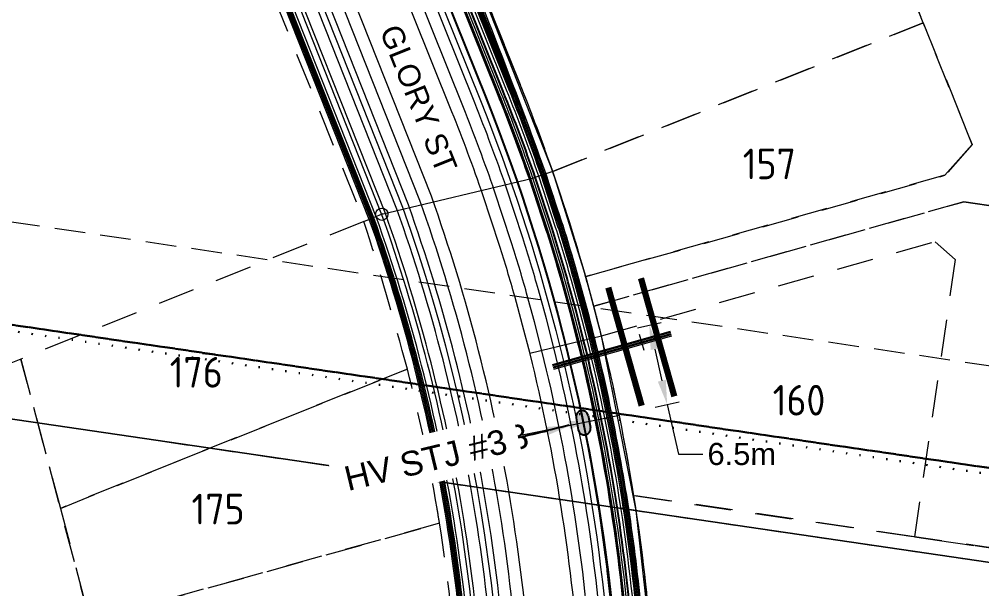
# Model space of a CAD drawing. Header units: metres. Extents: x 302924 to 306036, y 6267404 to 6269261.
# Drawn here: x 303885 to 303963.4, y 6268705 to 6268751.4 of the extents above; entities that cross this region are included whole.
import ezdxf
from ezdxf import colors
from ezdxf.entities.mleader import LeaderData, LeaderLine
from ezdxf.math import Vec2, Vec3

# ---------------------------------------------------------------- set-up
doc = ezdxf.new("R2010")
doc.units = ezdxf.units.M
for name, pattern in [('Cable Exist OH', [1, 1, 0]), ('Cable Remove', [1, 0, -1]), ('Dash', [5, 3, -2]), ('DASHED', [19.05, 12.7, -6.35]), ('HIDDEN2', [0.1875, 0.125, -0.0625])]:
    doc.linetypes.add(name, pattern=pattern)
doc.layers.get('0').update_dxf_attribs({"color": 6})
for name, color, linetype, lineweight, plot, transparency in [('. Const Lines _SP', 251, 'Continuous', 0, False, 0.4), ('._ MGA Trench Outline (Physical Location)', 6, 'Continuous', 0, False, 0.8), ('._ MGA Trench Outline (PL)', 248, 'Continuous', 0, False, 0.6), ('_User Miscellaneous12', 231, 'Continuous', 13, False, 0.5)]:
    doc.layers.add(name, color=color, linetype=linetype, lineweight=lineweight, plot=plot, transparency=transparency)
for name, color, linetype, lineweight, plot in [('. Const Lines Circles _SP', 251, 'Continuous', 0, False), ('._Cable_EW_70mm_Proposed', 90, 'Cable #', 0, False), ('._Cable_HV_240mm_Al_Proposed', 11, 'Cable x', 0, False), ('._Trenching HV_SP', 56, 'IE Trench HV', 0, False)]:
    doc.layers.add(name, color=color, linetype=linetype, lineweight=lineweight, plot=plot)
for name, color, linetype, lineweight, true_color, plot, transparency in [('. Const Lines_HV', 7, 'Continuous', 0, 0x990000, False, 0.4), ('. Const Lines_LV', 7, 'Continuous', 0, 0x000099, False, 0.4), ('. Const Lines_SL', 7, 'Continuous', 0, 0x009999, False, 0.4), ('. Const Lines_SP_Trench (PL)', 7, 'Continuous', 0, 0x990099, False, 0.4)]:
    doc.layers.add(name, color=color, linetype=linetype, lineweight=lineweight, true_color=true_color, plot=plot, transparency=transparency)
doc.layers.add('_Kerb Line_SP', color=60, linetype='Continuous', lineweight=13, transparency=0.6)
for name, color, linetype, lineweight in [('_Lot Layout Future', 151, 'Continuous', 13), ('_Lot Layout Future - Lot No', 155, 'Continuous', 13), ('_User Dimensions', 140, 'Continuous', 13), ('_User_EW_Final', 82, 'Continuous', 20), ('_User_HV_Final', 1, 'Continuous', 25), ('_User_TR_Final', 6, 'Continuous', 25), ('Cadastre Easements_SP_NEW', 52, 'DASHED', 15), ('Cadastre Land Parcels_SP_EXT', 118, 'Continuous', 15), ('Cadastre Other Property_SP_EXT', 138, 'DASHED', 15), ('Cadastre Road Names_SP_HV_LV_SL_EXT', 211, 'Continuous', 15), ('MEN Earth', 3, 'Continuous', 20)]:
    doc.layers.add(name, color=color, linetype=linetype, lineweight=lineweight)
for name, color, linetype in [('Duct_SP_NEW', 2, 'Continuous'), ('Notes_SP_NEW', 51, 'Continuous'), ('OH_Details_SP_MISC', 7, 'Continuous')]:
    doc.layers.add(name, color=color, linetype=linetype)
doc.styles.add('LotNum', font='isocp.shx')
doc.styles.get("Standard").update_dxf_attribs({"font": 'arial.ttf'})
doc.linetypes.add('Cable #', pattern='A,4,-0.1,["#",Standard,S=1.6,R=0,X=0,Y=-0.8],-1.35', length=5.45)
doc.linetypes.add('Cable E UG', pattern='A,5,-0.1,["E",Standard,S=1.5,R=0,X=0,Y=-0.75],-1.45', length=6.55)
doc.linetypes.add('Cable x', pattern='A,5,-0.05,["X",Standard,S=1.5,R=0,X=0,Y=-0.75],-1.45', length=6.5)
doc.linetypes.add('IE Trench HV', pattern='A,4,-0.4,["/",Standard,S=2,R=0,X=0.25,Y=-1],-1.6', length=6)
doc.dimstyles.new('1.8mm_1_1000', dxfattribs={"dimtxt": 1.8, "dimasz": 2, "dimexe": 1, "dimexo": 3, "dimgap": 0.5, "dimtad": 0, "dimtoh": 1, "dimlfac": -1, "dimzin": 12, "dimdsep": 46, "dimtxsty": 'Standard', "dimcen": 1, "dimclrd": 256, "dimclre": 256, "dimclrt": 256, "dimazin": 3, "dimtfac": 1, "dimtmove": 0, "dimatfit": 3, "dimfxl": 1, "dimtolj": 1, "dimtzin": 0, "dimlwd": -1, "dimlwe": -1, "dimarcsym": 0})

# ---------------------------------------------------------------- blocks, each defined once
blk = doc.blocks.new('*D97')
at = {"layer": '_User Dimensions', "transparency": 16777216}
for p, q in [((303935.35, 6268726.269), (303937.301, 6268726.709)), ((303936.765, 6268724.538), (303937.346, 6268721.96)), ((303936.81, 6268719.789), (303938.762, 6268720.229)), ((303937.786, 6268720.009), (303938.697, 6268715.968)), ((303938.697, 6268715.968), (303940.697, 6268715.968))]:
    blk.add_line(p, q, dxfattribs=at)
at = {"layer": '_User Dimensions', "linetype": 'Continuous', "transparency": 16777216}
for points in [[(303937.09, 6268724.611), (303936.44, 6268724.465), (303936.325, 6268726.489)], [(303937.671, 6268722.033), (303937.021, 6268721.887), (303937.786, 6268720.009)]]:
    blk.add_solid(points, dxfattribs=at)
at = {"layer": '_User Dimensions', "linetype": 'Continuous', "transparency": 16777216, "insert": (303943.864, 6268715.968), "char_height": 1.8, "attachment_point": 5, "rotation": 359.9}
blk.add_mtext('\\A1;6.5m', dxfattribs=at)
blk = doc.blocks.new('*U106')
h = blk.add_hatch(color=256)
h.dxf.hatch_style = 1
h.paths.add_polyline_path([(-0.313, -0.634), (0.634, -0.313, 1), (0.313, 0.634), (-0.634, 0.313, 1)])
for p, q in [((0.313, 0.634), (-0.634, 0.313)), ((0.634, -0.313), (-0.313, -0.634))]:
    blk.add_line(p, q)
blk.add_circle((0, 0), 0.0001)
for centre, start, end in [((-0.473, -0.161), 108.75605, 288.75605), ((0.473, 0.161), 288.75605, 108.75605), ((0.473, 0.161), 198.74459, 198.76751), ((-0.473, -0.161), 18.74459, 18.76751)]:
    blk.add_arc(centre, 0.5, start, end)
at = {"layer": '_User Miscellaneous12', "flags": 128}
blk.add_lwpolyline([(0.947, 0.321), (-0.947, -0.322)], dxfattribs=at)

msp = doc.modelspace()

# ---------------------------------------------------------------- linework, layer by layer
at = {"layer": '. Const Lines _SP', "linetype": 'Continuous', "lineweight": 0, "flags": 128}
for points in [[(303928.4482, 6268739.0341), (303926.8375, 6268738.4902)], [(303914.5174, 6268735.5409), (303926.8375, 6268738.4902)], [(303913.06, 6268734.9556), (303914.6375, 6268735.5891)], [(303926.5961, 6268724.2129), (303932.4215, 6268725.6165)]]:
    msp.add_lwpolyline(points, dxfattribs=at)
at = {"layer": '. Const Lines Circles _SP', "lineweight": 0}
msp.add_circle((303914.5174, 6268735.5409), 0.5, dxfattribs=at)
at = {"layer": '. Const Lines_HV', "linetype": 'Continuous', "lineweight": 0, "flags": 128}
for points in [[(303929.2616, 6268657.8067), (303930.6107, 6268667.595), (303931.6273, 6268677.3866, 0.0199743), (303931.9998, 6268689.4405), (303931.8732, 6268694.3892), (303931.5858, 6268699.331, 0.0208045), (303930.1294, 6268711.8068, 0.0210435), (303927.5764, 6268724.3937), (303926.9679, 6268726.7551), (303926.3231, 6268729.1113, 0.0072471), (303925.0747, 6268733.2995), (303923.711, 6268737.4341, 0.0120519), (303921.1667, 6268744.2532), (303913.2932, 6268763.8971)], [(303931.2409, 6268657.5194), (303932.5966, 6268667.3551), (303933.62, 6268677.2124, 0.0200549), (303933.9995, 6268689.4752), (303933.8717, 6268694.4728), (303933.5815, 6268699.4636, 0.0208316), (303932.1046, 6268712.1211, 0.0210598), (303929.5156, 6268724.8831), (303928.9009, 6268727.2686), (303928.2501, 6268729.6469, 0.007284), (303926.9785, 6268733.9123), (303925.6058, 6268738.0742, 0.0120756), (303923.0231, 6268744.9973), (303915.4578, 6268763.8724)]]:
    msp.add_lwpolyline(points, format="xyb", dxfattribs=at)
at = {"layer": '. Const Lines_LV', "linetype": 'Continuous', "lineweight": 0, "flags": 128}
for points in [[(303928.2719, 6268657.9503), (303929.6178, 6268667.7149), (303930.631, 6268677.4736, 0.0199334), (303930.9999, 6268689.4232), (303930.874, 6268694.3473), (303930.588, 6268699.2647, 0.0207907), (303929.1419, 6268711.6496, 0.0210353), (303926.6068, 6268724.149), (303926.0014, 6268726.4984), (303925.3597, 6268728.8434, 0.0072283), (303924.1227, 6268732.9931), (303922.7636, 6268737.114, 0.0120399), (303920.2385, 6268743.8811), (303912.2109, 6268763.9094)], [(303930.2512, 6268657.663), (303931.6037, 6268667.475), (303932.6236, 6268677.2995, 0.0200148), (303932.9997, 6268689.4579), (303932.8725, 6268694.431), (303932.5837, 6268699.3973, 0.0208181), (303931.117, 6268711.9639, 0.0210517), (303928.546, 6268724.6384), (303927.9344, 6268727.0119), (303927.2866, 6268729.3791, 0.0072657), (303926.0266, 6268733.6059), (303924.6584, 6268737.7541, 0.0120638), (303922.0949, 6268744.6252), (303914.3755, 6268763.8847)], [(303932.2306, 6268657.3758), (303933.5895, 6268667.2352), (303934.6163, 6268677.1252, 0.0200946), (303934.9994, 6268689.4926), (303934.871, 6268694.5146), (303934.5794, 6268699.5298, 0.020845), (303933.0921, 6268712.2783, 0.0210678), (303930.4852, 6268725.1278), (303929.8674, 6268727.5254), (303929.2136, 6268729.9147, 0.0073023), (303927.9304, 6268734.2188), (303926.5533, 6268738.3942, 0.0120872), (303923.9514, 6268745.3693), (303916.5401, 6268763.86)], [(303934.2099, 6268657.0885), (303935.5754, 6268666.9953), (303936.6089, 6268676.9507, 0.0201728), (303936.9992, 6268689.5274), (303936.8695, 6268694.5983), (303936.575, 6268699.6622, 0.0208713), (303935.0673, 6268712.5926, 0.0210836), (303932.4244, 6268725.6174), (303931.8004, 6268728.0389), (303931.1405, 6268730.4503, 0.0073381), (303929.8342, 6268734.8318), (303928.4482, 6268739.0341, 0.0121101), (303925.8078, 6268746.1134), (303918.7047, 6268763.8353)]]:
    msp.add_lwpolyline(points, format="xyb", dxfattribs=at)
at = {"layer": '. Const Lines_SL', "linetype": 'Continuous', "lineweight": 0, "flags": 128}
for points in [[(303933.0223, 6268657.2609), (303934.3839, 6268667.1392), (303935.4134, 6268677.0555, 0.0201261), (303935.7993, 6268689.5065), (303935.6704, 6268694.5481), (303935.3776, 6268699.5828, 0.0208555), (303933.8822, 6268712.404, 0.0210741), (303931.2609, 6268725.3236), (303930.6406, 6268727.7308), (303929.9844, 6268730.129, 0.0073167), (303928.692, 6268734.464), (303927.3112, 6268738.6502, 0.0120964), (303924.6939, 6268745.6669), (303917.4059, 6268763.8501)], [(303933.2202, 6268657.2322), (303934.5824, 6268667.1152), (303935.6126, 6268677.038, 0.0201339), (303935.9993, 6268689.51), (303935.8702, 6268694.5564), (303935.5772, 6268699.596, 0.0208582), (303934.0797, 6268712.4354, 0.0210757), (303931.4548, 6268725.3726), (303930.8339, 6268727.7821), (303930.1771, 6268730.1825, 0.0073203), (303928.8823, 6268734.5253), (303927.5007, 6268738.7142, 0.0120987), (303924.8796, 6268745.7414), (303917.6224, 6268763.8476)]]:
    msp.add_lwpolyline(points, format="xyb", dxfattribs=at)
at = {"layer": '. Const Lines_SP_Trench (PL)', "linetype": 'Continuous', "lineweight": 0, "flags": 128}
for points in [[(303932.5275, 6268657.3327), (303933.8874, 6268667.1992), (303934.9152, 6268677.0991, 0.0201064), (303935.2994, 6268689.4978), (303935.1708, 6268694.5272), (303934.8787, 6268699.5497, 0.0208489), (303933.3884, 6268712.3254, 0.0210702), (303930.7761, 6268725.2013), (303930.1573, 6268727.6024), (303929.5026, 6268729.9951, 0.0073077), (303928.216, 6268734.3107), (303926.8375, 6268738.4902, 0.0120907), (303924.2298, 6268745.4809), (303916.8648, 6268763.8563)], [(303917.0913, 6268562.0456), (303918.5451, 6268571.9393), (303920.3644, 6268584.307), (303922.5448, 6268599.1479), (303924.3599, 6268611.5163), (303926.3947, 6268625.3688), (303927.8496, 6268635.2714), (303929.7039, 6268647.4364), (303931.2409, 6268657.5194), (303932.5966, 6268667.3551), (303933.62, 6268677.2124, 0.0200549), (303933.9995, 6268689.4752), (303933.8717, 6268694.4728), (303933.5815, 6268699.4636, 0.0208316), (303932.1046, 6268712.1211, 0.0210598), (303929.5156, 6268724.8831), (303928.9009, 6268727.2686), (303928.2501, 6268729.6469, 0.007284), (303926.9785, 6268733.9123), (303925.6058, 6268738.0742, 0.0120756), (303923.0231, 6268744.9973), (303916.2161, 6268761.9804)]]:
    msp.add_lwpolyline(points, format="xyb", dxfattribs=at)
at = {"layer": '._ MGA Trench Outline (Physical Location)', "linetype": 'Continuous', "lineweight": 0, "flags": 128}
for points in [[(303938.1835, 6268720.6186), (303935.4676, 6268730.2427)], [(303938.1835, 6268720.6186), (303935.4676, 6268730.2427)], [(303938.1835, 6268720.6186), (303935.4676, 6268730.2427)], [(303938.2798, 6268720.6458), (303935.5638, 6268730.2699)], [(303938.2798, 6268720.6458), (303935.5638, 6268730.2699)], [(303938.2798, 6268720.6458), (303935.5638, 6268730.2699)], [(303938.376, 6268720.6729), (303935.6601, 6268730.297)], [(303938.376, 6268720.6729), (303935.6601, 6268730.297)], [(303938.376, 6268720.6729), (303935.6601, 6268730.297)], [(303938.4723, 6268720.7001), (303935.7563, 6268730.3242)], [(303938.4723, 6268720.7001), (303935.7563, 6268730.3242)], [(303938.4723, 6268720.7001), (303935.7563, 6268730.3242)], [(303938.5685, 6268720.7273), (303935.8525, 6268730.3514)], [(303938.5685, 6268720.7273), (303935.8525, 6268730.3514)], [(303938.5685, 6268720.7273), (303935.8525, 6268730.3514)], [(303935.5176, 6268719.8663), (303932.8017, 6268729.4904)], [(303935.5176, 6268719.8663), (303932.8017, 6268729.4904)], [(303935.5176, 6268719.8663), (303932.8017, 6268729.4904)], [(303935.6139, 6268719.8935), (303932.8979, 6268729.5176)], [(303935.6139, 6268719.8935), (303932.8979, 6268729.5176)], [(303935.6139, 6268719.8935), (303932.8979, 6268729.5176)], [(303935.7101, 6268719.9206), (303932.9942, 6268729.5447)], [(303935.7101, 6268719.9206), (303932.9942, 6268729.5447)], [(303935.7101, 6268719.9206), (303932.9942, 6268729.5447)], [(303935.8064, 6268719.9478), (303933.0904, 6268729.5719)], [(303935.8064, 6268719.9478), (303933.0904, 6268729.5719)], [(303935.8064, 6268719.9478), (303933.0904, 6268729.5719)], [(303935.9026, 6268719.9749), (303933.1867, 6268729.599)], [(303935.9026, 6268719.9749), (303933.1867, 6268729.599)], [(303935.9026, 6268719.9749), (303933.1867, 6268729.599)], [(303938.0368, 6268725.9803), (303928.4127, 6268723.2643)], [(303938.0368, 6268725.9803), (303928.4127, 6268723.2643)], [(303938.0368, 6268725.9803), (303928.4127, 6268723.2643)], [(303938.064, 6268725.8841), (303928.4398, 6268723.1681)], [(303938.064, 6268725.8841), (303928.4398, 6268723.1681)], [(303938.064, 6268725.8841), (303928.4398, 6268723.1681)], [(303938.0911, 6268725.7878), (303928.467, 6268723.0719)], [(303938.0911, 6268725.7878), (303928.467, 6268723.0719)], [(303938.0911, 6268725.7878), (303928.467, 6268723.0719)], [(303938.1183, 6268725.6916), (303928.4942, 6268722.9756)], [(303938.1183, 6268725.6916), (303928.4942, 6268722.9756)], [(303938.1183, 6268725.6916), (303928.4942, 6268722.9756)], [(303938.1454, 6268725.5953), (303928.5213, 6268722.8794)], [(303938.1454, 6268725.5953), (303928.5213, 6268722.8794)], [(303938.1454, 6268725.5953), (303928.5213, 6268722.8794)], [(303935.5018, 6268725.7585), (303935.8684, 6268724.4592)], [(303935.5018, 6268725.7585), (303935.8684, 6268724.4592)], [(303935.5018, 6268725.7585), (303935.8684, 6268724.4592)]]:
    msp.add_lwpolyline(points, dxfattribs=at)
at = {"layer": '._ MGA Trench Outline (PL)', "flags": 128}
for points in [[(303933.3192, 6268657.2178), (303934.6817, 6268667.1032), (303935.7122, 6268677.0293, 0.0201378), (303936.0993, 6268689.5117), (303935.9702, 6268694.5606), (303935.677, 6268699.6026, 0.0208595), (303934.1785, 6268712.4511, 0.0210765), (303931.5518, 6268725.3971), (303930.9305, 6268727.8078), (303930.2734, 6268730.2093, 0.0073221), (303928.9775, 6268734.5559), (303927.5955, 6268738.7462, 0.0120999), (303924.9724, 6268745.7786), (303917.7306, 6268763.8464)], [(303933.4182, 6268657.2034), (303934.781, 6268667.0912), (303935.8119, 6268677.0206, 0.0201417), (303936.1993, 6268689.5135), (303936.0701, 6268694.5648), (303935.7768, 6268699.6093, 0.0208608), (303934.2772, 6268712.4669, 0.0210773), (303931.6487, 6268725.4215), (303931.0272, 6268727.8335), (303930.3698, 6268730.2361, 0.0073239), (303929.0727, 6268734.5866), (303927.6902, 6268738.7782, 0.012101), (303925.0652, 6268745.8158), (303917.8388, 6268763.8452)], [(303933.5171, 6268657.1891), (303934.8803, 6268667.0792), (303935.9115, 6268677.0118, 0.0201456), (303936.2993, 6268689.5152), (303936.17, 6268694.569), (303935.8765, 6268699.6159, 0.0208621), (303934.376, 6268712.4826, 0.0210781), (303931.7457, 6268725.446), (303931.1238, 6268727.8592), (303930.4661, 6268730.2629, 0.0073257), (303929.1679, 6268734.6172), (303927.7849, 6268738.8102, 0.0121022), (303925.158, 6268745.853), (303917.9471, 6268763.8439)], [(303933.6161, 6268657.1747), (303934.9796, 6268667.0673), (303936.0111, 6268677.0031, 0.0201495), (303936.3993, 6268689.517), (303936.27, 6268694.5732), (303935.9763, 6268699.6225, 0.0208634), (303934.4748, 6268712.4983, 0.0210789), (303931.8427, 6268725.4705), (303931.2205, 6268727.8848), (303930.5625, 6268730.2897, 0.0073275), (303929.2631, 6268734.6479), (303927.8797, 6268738.8422, 0.0121033), (303925.2509, 6268745.8902), (303918.0553, 6268763.8427)]]:
    msp.add_lwpolyline(points, format="xyb", dxfattribs=at)
at = {"layer": '_Lot Layout Future', "linetype": 'Dash', "transparency": 33554585}
for points in [[(303885.1006, 6268723.7271), (303839.2032, 6268705.2946), (303840.505, 6268702.0457), (303869.2718, 6268713.5985), (303871.8504, 6268712.479), (303875.0575, 6268704.2031), (303878.6257, 6268694.9949), (303883.024, 6268683.645), (303891.089, 6268684.2799), (303890.9079, 6268693.3589), (303890.7284, 6268702.3571)], [(303957.9469, 6268709.2339), (303935.0673, 6268712.5926), (303935.0673, 6268712.5926), (303957.9469, 6268709.2339)]]:
    msp.add_lwpolyline(points, close=True, dxfattribs=at)
msp.add_lwpolyline([(303974.4136, 6268704.2898), (303975.0235, 6268706.727), (303957.9469, 6268709.2339), (303935.0673, 6268712.5926, -0.0208149), (303936.5724, 6268699.6972), (303971.964, 6268694.5017)], format="xyb", close=True, dxfattribs=at)
at = {"layer": 'Cadastre Easements_SP_NEW', "color": 2, "ltscale": 0.2}
msp.add_lwpolyline([(303932.1524, 6268711.8187, -0.0192157), (303933.5292, 6268700.144), (303936.5724, 6268699.6972, 0.0188204), (303935.2579, 6268711.3632)], format="xyb", close=True, dxfattribs=at)
at = {"layer": 'Cadastre Land Parcels_SP_EXT', "linetype": 'Continuous'}
for points in [[(304172.2997, 6268692.523), (304179.2785, 6268740.16), (303934.5604, 6268776.5535), (303895.2382, 6268782.3999), (303860.356, 6268787.5873), (303857.464, 6268766.026), (303854.4032, 6268743.2121), (303851.7737, 6268723.6085), (304170.0147, 6268676.9295), (304172.2997, 6268692.523)], [(304170.0147, 6268676.9295), (303851.7737, 6268723.6085), (303842.2536, 6268660.1704), (303917.1958, 6268649.2305), (303933.0275, 6268646.9186), (303964.6899, 6268642.2965), (303996.3514, 6268637.6743), (304012.183, 6268635.3632), (304043.8454, 6268630.7399), (304075.5077, 6268626.1175), (304091.3384, 6268623.8062), (304125.9696, 6268618.7491), (304160.7015, 6268613.6781), (304170.0147, 6268676.9295)]]:
    msp.add_lwpolyline(points, close=True, dxfattribs=at)
at = {"layer": 'Duct_SP_NEW', "linetype": 'Continuous', "lineweight": 25, "flags": 128}
for points in [[(303934.5712, 6268700.9014, 0.0186241), (303933.1909, 6268712.294, 0.0210686), (303930.5822, 6268725.1523), (303929.964, 6268727.5511), (303929.3099, 6268729.9415, 0.0073041), (303928.0256, 6268734.2494), (303926.648, 6268738.4262, 0.0120884), (303924.0442, 6268745.4065), (303916.8652, 6268763.3178)], [(303934.9698, 6268700.9347, 0.0186241), (303933.5859, 6268712.3568, 0.0210718), (303930.97, 6268725.2502), (303930.3506, 6268727.6538), (303929.6953, 6268730.0486, 0.0073113), (303928.4064, 6268734.372), (303927.027, 6268738.5542, 0.012093), (303924.4155, 6268745.5553), (303917.2364, 6268763.4666)]]:
    msp.add_lwpolyline(points, format="xyb", dxfattribs=at)

# ---------------------------------------------------------------- texts
at = {"layer": 'Cadastre Road Names_SP_HV_LV_SL_EXT'}
msp.add_text('GLORY ST', height=1.8, rotation=291.841447, dxfattribs=at).set_placement((303914.3162, 6268750.529))

# ---------------------------------------------------------------- next in the draw order: texts
at = {"layer": '_Lot Layout Future - Lot No', "linetype": 'Continuous', "transparency": 33554585, "char_height": 2.5, "attachment_point": 5, "style": 'LotNum', "bg_fill": 3, "box_fill_scale": 1.1, "bg_fill_color": 256, "bg_fill_transparency": 0}
for s, insert in [('157', (303946.1095, 6268739.6474)), ('176', (303899.3911, 6268722.6474)), ('160', (303948.5295, 6268720.3674)), ('175', (303901.1718, 6268711.4874))]:
    msp.add_mtext(s, dxfattribs=dict(at, insert=insert))

# ---------------------------------------------------------------- next in the draw order: linework, layer by layer
at = {"layer": '. Const Lines_HV', "linetype": 'Continuous', "lineweight": 0, "flags": 128}
for points in [[(303857.3462, 6268595.3376), (303904.9626, 6268588.342), (303913.8588, 6268595.1141), (303917.8774, 6268622.1258), (303919.3305, 6268632.0243), (303920.6376, 6268640.9289), (303921.9447, 6268649.8335), (303923.615, 6268661.2115), (303924.4693, 6268667.0313, 0.0120113), (303925.2868, 6268673.6626, 0.0223405), (303925.9976, 6268686.5809, 0.0196506), (303925.6673, 6268697.9689, 0.0228472), (303924.1611, 6268711.1274, 0.0229515), (303921.4455, 6268724.152, 0.0225696), (303917.6218, 6268736.6644), (303907.7331, 6268761.6653), (303896.3112, 6268766.539), (303829.4531, 6268739.6886)], [(303857.6368, 6268597.3164), (303904.4208, 6268590.4431), (303912.0003, 6268596.2129), (303915.8989, 6268622.4182), (303917.3517, 6268632.3148), (303918.6588, 6268641.2193), (303919.9659, 6268650.1239), (303921.6362, 6268661.502), (303922.4905, 6268667.3217, 0.0120131), (303923.2966, 6268673.8606, 0.0223423), (303923.9977, 6268686.6015, 0.0196506), (303923.6719, 6268697.8325, 0.0228472), (303922.1865, 6268710.8094, 0.0229515), (303919.5083, 6268723.6544, 0.0225087), (303915.7491, 6268735.9614), (303906.1804, 6268760.1534), (303896.288, 6268764.3744), (303830.9669, 6268738.1413)]]:
    msp.add_lwpolyline(points, format="xyb", dxfattribs=at)
at = {"layer": '. Const Lines_LV', "linetype": 'Continuous', "lineweight": 0, "flags": 128}
for points in [[(303857.2009, 6268594.3482), (303905.2335, 6268587.2915), (303914.7881, 6268594.5647), (303918.8667, 6268621.9796), (303920.3199, 6268631.879), (303921.627, 6268640.7836), (303922.9341, 6268649.6882), (303924.6044, 6268661.0662), (303925.4587, 6268666.8861, 0.0120104), (303926.2819, 6268673.5636, 0.0223397), (303926.9975, 6268686.5706, 0.0196506), (303926.665, 6268698.0372, 0.0228472), (303925.1483, 6268711.2863, 0.0229515), (303922.414, 6268724.4008, 0.0225996), (303918.5581, 6268737.016), (303908.5095, 6268762.4213), (303896.3228, 6268767.6212), (303828.6962, 6268740.4623)], [(303857.4915, 6268596.327), (303904.6917, 6268589.3925), (303912.9295, 6268595.6635), (303916.8882, 6268622.272), (303918.3411, 6268632.1695), (303919.6482, 6268641.0741), (303920.9553, 6268649.9787), (303922.6256, 6268661.3567), (303923.4799, 6268667.1765, 0.0120122), (303924.2917, 6268673.7616, 0.0223414), (303924.9977, 6268686.5912, 0.0196506), (303924.6696, 6268697.9007, 0.0228472), (303923.1738, 6268710.9684, 0.0229515), (303920.4769, 6268723.9032, 0.0225393), (303916.6854, 6268736.3129), (303906.9568, 6268760.9094), (303896.2996, 6268765.4567), (303830.21, 6268738.915)], [(303857.7821, 6268598.3058), (303904.1498, 6268591.4936), (303911.071, 6268596.7622), (303914.9097, 6268622.5644), (303916.3623, 6268632.46), (303917.6694, 6268641.3646), (303918.9765, 6268650.2692), (303920.6468, 6268661.6472), (303921.5011, 6268667.467, 0.0120141), (303922.3015, 6268673.9595, 0.0223432), (303922.9978, 6268686.6118, 0.0196506), (303922.6743, 6268697.7642, 0.0228472), (303921.1992, 6268710.6504, 0.0229515), (303918.5398, 6268723.4056, 0.0224777), (303914.8127, 6268735.61), (303905.404, 6268759.3975), (303896.2764, 6268763.2921), (303831.7237, 6268737.3677)]]:
    msp.add_lwpolyline(points, format="xyb", dxfattribs=at)
at = {"layer": '. Const Lines_SL', "linetype": 'Continuous', "lineweight": 0, "flags": 128}
for points in [[(303857.8983, 6268599.0973), (303903.9331, 6268592.334), (303910.3276, 6268597.2017), (303914.1182, 6268622.6813), (303915.5708, 6268632.5762), (303916.8779, 6268641.4808), (303918.185, 6268650.3853), (303919.8553, 6268661.7634), (303920.7095, 6268667.5831, 0.0120148), (303921.5054, 6268674.0387, 0.0223439), (303922.1978, 6268686.62, 0.0196506), (303921.8761, 6268697.7096, 0.0228472), (303920.4094, 6268710.5232, 0.0229515), (303917.7649, 6268723.2066, 0.0224527), (303914.0635, 6268735.3289), (303904.7829, 6268758.7927), (303896.2671, 6268762.4263), (303832.3293, 6268736.7487)], [(303857.9274, 6268599.2952), (303903.8789, 6268592.5442), (303910.1417, 6268597.3116), (303913.9204, 6268622.7106), (303915.3729, 6268632.6052), (303916.68, 6268641.5098), (303917.9871, 6268650.4144), (303919.6574, 6268661.7924), (303920.5117, 6268667.6122, 0.012015), (303921.3064, 6268674.0585, 0.0223441), (303921.9978, 6268686.6221, 0.0196506), (303921.6766, 6268697.696, 0.0228472), (303920.2119, 6268710.4914, 0.0229515), (303917.5712, 6268723.1568, 0.0224465), (303913.8763, 6268735.2587), (303904.6276, 6268758.6415), (303896.2648, 6268762.2098), (303832.4806, 6268736.594)]]:
    msp.add_lwpolyline(points, format="xyb", dxfattribs=at)
at = {"layer": '. Const Lines_SP_Trench (PL)', "linetype": 'Continuous', "lineweight": 0, "flags": 128}
for points in [[(303857.6368, 6268597.3164), (303904.4208, 6268590.4431), (303912.0003, 6268596.2129), (303915.8989, 6268622.4182), (303917.3517, 6268632.3148), (303918.6588, 6268641.2193), (303919.9659, 6268650.1239), (303921.6362, 6268661.502), (303922.4905, 6268667.3217, 0.0120131), (303923.2966, 6268673.8606, 0.0223423), (303923.9977, 6268686.6015, 0.0196506), (303923.6719, 6268697.8325, 0.0228472), (303922.1865, 6268710.8094, 0.0229515), (303919.5083, 6268723.6544, 0.0225087), (303915.7491, 6268735.9614), (303906.1804, 6268760.1534), (303896.288, 6268764.3744), (303830.9669, 6268738.1413)], [(303857.8257, 6268598.6026), (303904.0686, 6268591.8088), (303910.7922, 6268596.9271), (303914.6129, 6268622.6082), (303916.0655, 6268632.5036), (303917.3726, 6268641.4082), (303918.6797, 6268650.3127), (303920.35, 6268661.6908), (303921.2042, 6268667.5105, 0.0120143), (303922.003, 6268673.9892, 0.0223434), (303922.6978, 6268686.6149, 0.0196506), (303922.375, 6268697.7437, 0.0228472), (303920.903, 6268710.6027, 0.0229515), (303918.2492, 6268723.331, 0.0224684), (303914.5317, 6268735.5046), (303905.1711, 6268759.1707), (303896.2729, 6268762.9674), (303831.9508, 6268737.1356)]]:
    msp.add_lwpolyline(points, format="xyb", dxfattribs=at)
at = {"layer": '._ MGA Trench Outline (PL)', "flags": 128}
for points in [[(303857.9419, 6268599.3941), (303903.8518, 6268592.6492), (303910.0488, 6268597.3666), (303913.8215, 6268622.7252), (303915.274, 6268632.6198), (303916.5811, 6268641.5243), (303917.8882, 6268650.4289), (303919.5585, 6268661.807), (303920.4127, 6268667.6267, 0.0120151), (303921.2069, 6268674.0684, 0.0223442), (303921.8978, 6268686.6231, 0.0196506), (303921.5768, 6268697.6892, 0.0228472), (303920.1132, 6268710.4755, 0.0229515), (303917.4744, 6268723.1319, 0.0224433), (303913.7826, 6268735.2235), (303904.55, 6268758.5659), (303896.2637, 6268762.1016), (303832.5563, 6268736.5166)], [(303857.9564, 6268599.493), (303903.8247, 6268592.7543), (303909.9559, 6268597.4215), (303913.7225, 6268622.7398), (303915.175, 6268632.6343), (303916.4821, 6268641.5389), (303917.7893, 6268650.4434), (303919.4596, 6268661.8215), (303920.3138, 6268667.6412, 0.0120152), (303921.1074, 6268674.0783, 0.0223442), (303921.7978, 6268686.6241, 0.0196506), (303921.4771, 6268697.6823, 0.0228472), (303920.0145, 6268710.4596, 0.0229515), (303917.3775, 6268723.107, 0.0224402), (303913.689, 6268735.1884), (303904.4723, 6268758.4903), (303896.2625, 6268761.9934), (303832.632, 6268736.4393)], [(303857.971, 6268599.592), (303903.7976, 6268592.8593), (303909.8629, 6268597.4764), (303913.6236, 6268622.7544), (303915.0761, 6268632.6488), (303916.3832, 6268641.5534), (303917.6903, 6268650.458), (303919.3606, 6268661.836), (303920.2148, 6268667.6557, 0.0120153), (303921.0079, 6268674.0882, 0.0223443), (303921.6978, 6268686.6252, 0.0196506), (303921.3773, 6268697.6755, 0.0228472), (303919.9158, 6268710.4437, 0.0229515), (303917.2807, 6268723.0822, 0.022437), (303913.5953, 6268735.1533), (303904.3947, 6268758.4147), (303896.2613, 6268761.8851), (303832.7077, 6268736.3619)], [(303857.9855, 6268599.6909), (303903.7706, 6268592.9644), (303909.77, 6268597.5314), (303913.5247, 6268622.7691), (303914.9771, 6268632.6633), (303916.2843, 6268641.5679), (303917.5914, 6268650.4725), (303919.2617, 6268661.8505), (303920.1159, 6268667.6703, 0.0120154), (303920.9084, 6268674.0981, 0.0223444), (303921.5978, 6268686.6262, 0.0196506), (303921.2775, 6268697.6687, 0.0228472), (303919.817, 6268710.4278, 0.0229515), (303917.1838, 6268723.0573, 0.0224339), (303913.5017, 6268735.1181), (303904.3171, 6268758.3391), (303896.2602, 6268761.7769), (303832.7834, 6268736.2846)]]:
    msp.add_lwpolyline(points, format="xyb", dxfattribs=at)
at = {"layer": '._Cable_HV_240mm_Al_Proposed', "linetype": 'Cable x', "lineweight": 0, "ltscale": 0.1, "flags": 128}
for points in [[(303761.4217, 6268748.7182), (303761.4217, 6268748.7182), (303761.4217, 6268748.7182), (303760.5184, 6268736.7521), (303759.0502, 6268735.3941, 0.1989188), (303758.4098, 6268734.0037), (303758.3109, 6268731.4654, 0.4112324), (303760.2112, 6268729.3899), (303770.7409, 6268728.8721, 0.1142308), (303770.8296, 6268728.8881), (303824.5046, 6268751.9506, -0.415271), (303827.1141, 6268750.8463), (303832.2103, 6268738.2067, 0.4138119), (303834.8106, 6268737.0987), (303895.4917, 6268761.4683, -0.1988572), (303897.0219, 6268761.4519), (303903.5563, 6268758.6638, 0.1986334), (303905.0849, 6268758.6467), (303916.2365, 6268763.1141, -0.4088263), (303918.8228, 6268762.0354, -0.0135841), (303927.8797, 6268738.8422, 0.0037424), (303929.2631, 6268734.6479, -0.025986), (303933.2949, 6268719.0133)], [(303933.2952, 6268719.0133, -0.0278729), (303935.7926, 6268701.8685, 0.3694279), (303937.4942, 6268700.0673), (304003.9633, 6268690.3096, 0.0822404), (304004.6167, 6268690.3216), (304019.3403, 6268693.0384, -0.0822385), (304019.9937, 6268693.0503), (304083.746, 6268683.692, -0.1071027), (304084.5391, 6268683.3943), (304084.8262, 6268683.2092, 0.1071027), (304085.6193, 6268682.9114), (304096.4695, 6268681.3187, 0.4142109), (304098.7387, 6268683.007), (304099.3672, 6268687.292)]]:
    msp.add_lwpolyline(points, format="xyb", dxfattribs=at)
at = {"layer": '_Kerb Line_SP', "linetype": 'Continuous', "flags": 128}
for points in [[(303999.2413, 6268635.8936), (304021.2945, 6268786.1454, 0.4653831), (304012.6673, 6268795.8784), (303998.2245, 6268795.5063, 0.0850254), (303948.455, 6268786.9515), (303919.4436, 6268775.414, 0.4106759), (303914.6859, 6268764.4542), (303922.559, 6268744.8112, -0.1299068), (303932.1075, 6268667.4686), (303928.9772, 6268646.0912)], [(303920.1009, 6268647.6004), (303922.1212, 6268661.364, 0.0125978), (303923.814, 6268674.0117, 0.1102632), (303916.2382, 6268736.0782), (303906.3313, 6268761.1056, 0.4105071), (303895.3143, 6268765.728), (303895.3143, 6268765.728), (303830.8445, 6268739.8375, 0.4176943), (303826.0384, 6268728.7445), (303835.9543, 6268703.9928, -0.1521552), (303844.2263, 6268647.5219), (303838.6284, 6268610.7408)]]:
    msp.add_lwpolyline(points, format="xyb", dxfattribs=at)
at = {"layer": '_Lot Layout Future', "linetype": 'Dash', "transparency": 33554585}
for points in [[(303984.9308, 6268769.0626), (303934.5604, 6268776.5535), (303921.9613, 6268771.4519), (303918.7047, 6268763.8353), (303925.8078, 6268746.1134, -0.0121101), (303928.4482, 6268739.0342, -0.0144199), (303931.1405, 6268730.4503), (303931.1409, 6268730.4491, -0.0040045), (303931.8004, 6268728.0389, -0.0040076), (303932.4215, 6268725.6165, -0.0213077), (303935.0673, 6268712.5926), (303975.0235, 6268706.727), (303976.8533, 6268714.0388), (303978.6688, 6268726.4062), (304008.3507, 6268722.0489), (304009.803, 6268731.9429), (304011.2554, 6268741.8369), (303981.5735, 6268746.1942), (303983.0258, 6268756.0881)], [(303928.4482, 6268739.0341), (303958.6545, 6268751.165), (303957.3501, 6268754.4129), (303984.373, 6268765.2653), (303984.9308, 6268769.0626), (303934.5604, 6268776.5535), (303921.9613, 6268771.4519), (303918.7047, 6268763.8353), (303925.8078, 6268746.1134, -0.0121101)], [(303981.5735, 6268746.1942), (303983.0258, 6268756.0881), (303984.373, 6268765.2653), (303957.3501, 6268754.4129), (303958.6545, 6268751.165), (303962.6416, 6268741.2369), (303960.4265, 6268738.7149), (303931.1409, 6268730.4491), (303931.1409, 6268730.4491, -0.0040045), (303931.8004, 6268728.0389), (303961.9538, 6268736.5483), (303979.7738, 6268733.9342), (303980.1211, 6268736.3002)], [(303962.6416, 6268741.2369), (303958.6545, 6268751.165), (303928.4482, 6268739.0342, -0.0144199), (303931.1405, 6268730.4503), (303931.1409, 6268730.4491), (303960.4265, 6268738.7149)], [(303961.9538, 6268736.5483), (303931.8004, 6268728.0389, -0.0040076), (303932.4215, 6268725.6165), (303959.6315, 6268733.2953), (303961.266, 6268731.8597), (303957.9469, 6268709.2339), (303975.0235, 6268706.727), (303976.8533, 6268714.0388), (303978.6688, 6268726.4062), (303979.7738, 6268733.9342)], [(303916.6027, 6268722.908, 0.0121317), (303913.06, 6268734.9556), (303885.1006, 6268723.7271), (303888.3133, 6268711.547)], [(303919.2247, 6268710.3325, 0.002164), (303919.0268, 6268711.528, 0.0207864), (303916.6027, 6268722.908), (303888.3133, 6268711.547), (303890.7284, 6268702.3571)], [(303919.2247, 6268710.3325), (303890.7284, 6268702.3571), (303890.9079, 6268693.3589), (303920.6789, 6268697.6277, 0.0228472)]]:
    msp.add_lwpolyline(points, format="xyb", close=True, dxfattribs=at)
msp.add_lwpolyline([(303839.1992, 6268705.293), (303830.0041, 6268728.2526), (303833.2375, 6268735.8204), (303896.2532, 6268761.1275), (303903.8512, 6268757.8856), (303913.06, 6268734.9556)], close=True, dxfattribs=at)
at = {"layer": '_User_HV_Final', "linetype": 'Cable x', "flags": 128}
msp.add_lwpolyline([(303760.4621, 6268735.3534), (303760.1898, 6268729.8142, 0.4142136), (303760.3797, 6268729.6046), (303771.2528, 6268729.07), (303827.072, 6268750.9433), (303832.0402, 6268738.5724), (303896.288, 6268764.3744), (303906.1804, 6268760.1534), (303915.458, 6268763.872), (303923.0231, 6268744.9973, -0.0726585), (303933.5815, 6268700.6417), (304006.6655, 6268689.9129), (304017.2915, 6268693.447), (304085.2631, 6268683.4693), (304086.4767, 6268682.7856), (304096.3705, 6268681.3332), (304098.2568, 6268694.1944), (304173.4537, 6268683.1572), (304162.6706, 6268609.9043)], format="xyb", dxfattribs=at)
at = {"layer": 'Cadastre Easements_SP_NEW', "color": 2, "ltscale": 0.2}
msp.add_lwpolyline([(303854.5604, 6268744.3836), (303855.0188, 6268747.8006), (303896.288, 6268764.3744), (303904.9131, 6268760.6942), (303917.8811, 6268765.8905), (303925.8078, 6268746.1134, -0.0579159), (303935.2579, 6268711.3632), (303932.1524, 6268711.8187, 0.0561345), (303923.0231, 6268744.9973), (303916.2161, 6268761.9804), (303904.1524, 6268757.1356), (303903.8512, 6268757.8856), (303896.2532, 6268761.1275), (303854.5604, 6268744.3836)], format="xyb", close=True, dxfattribs=at)
at = {"layer": 'Cadastre Other Property_SP_EXT', "linetype": 'HIDDEN2', "ltscale": 20}
msp.add_lwpolyline([(304172.3, 6268692.523), (303853.945, 6268739.3669), (303690.0785, 6268745.7516), (303514.0712, 6268753.0662), (303170.041, 6268767.854), (302924.068, 6268778.115), (302934.61, 6268762.3409), (303170.357, 6268752.492), (303269.8899, 6268748.3329), (303333.158, 6268745.616), (303394.873, 6268742.9971), (303455.3971, 6268740.402), (303511.8389, 6268738.482), (303515.571, 6268738.4199), (303515.798, 6268738.4111), (303687.9159, 6268731.666), (303851.5449, 6268723.621), (303851.7741, 6268723.608), (304170.015, 6268676.93), (304172.3, 6268692.523)], close=True, dxfattribs=at)
at = {"layer": 'OH_Details_SP_MISC', "color": 7, "linetype": 'Cable Exist OH', "lineweight": 30, "flags": 128}
msp.add_lwpolyline([(304128.5498, 6268364.8613), (304137.0308, 6268421.9189), (304151.3281, 6268518.8324), (304163.3357, 6268603.9598), (304175.0607, 6268683.8992), (304082.251, 6268697.512), (303965.112, 6268714.683), (303858.683, 6268730.285), (303747.5441, 6268737.607), (303622.527, 6268742.478), (303502.824, 6268747.306)], dxfattribs=at)
at = {"layer": 'OH_Details_SP_MISC', "color": 7, "linetype": 'Cable Remove', "lineweight": 30, "flags": 128}
msp.add_lwpolyline([(304162.8406, 6268604.0297), (304174.4935, 6268683.4771), (304082.1784, 6268697.0173), (303965.0395, 6268714.1883), (303858.6302, 6268729.7874), (303761.2403, 6268736.2173)], dxfattribs=at)

# ---------------------------------------------------------------- next in the draw order: dimensions: what is measured, and where the dimension line sits
at = {"layer": '_User Dimensions', "linetype": 'Continuous'}
dim = msp.add_linear_dim(base=(303937.786, 6268720.0088), p1=(303932.4233, 6268725.6096), p2=(303933.8839, 6268719.1293), angle=282.701777, text='6.5m', dimstyle='1.8mm_1_1000', dxfattribs=at)
dim.commit()
dim.dimension.update_dxf_attribs({"geometry": '*D97', "text_midpoint": (303943.8636, 6268715.968), "dimtype": 161, "text_rotation": 359.9})

# ---------------------------------------------------------------- next in the draw order: leaders
at = {"layer": 'Notes_SP_NEW'}
ml = msp.add_multileader_mtext('Standard', dxfattribs=at)
ml.set_content('HV STJ #3', color=256)
ml.set_leader_properties()
ml.build(insert=Vec2(0, 0))
ml.multileader.update_dxf_attribs({"leader_type": 2, "has_text_frame": 1, "text_left_attachment_type": 2, "text_right_attachment_type": 2, "dogleg_length": 0.01, "arrow_head_size": 2})
ctx = ml.context
ctx.base_point, ctx.char_height, ctx.arrow_head_size, ctx.landing_gap_size, ctx.plane_origin, ctx.plane_x_axis, ctx.plane_y_axis = Vec3(303912.6465, 6268714.1937), 2, 2, 1, Vec3(303912.2556, 6268705.1788), Vec3(0.9721339, 0.2344263), Vec3(-0.2344263, 0.9721339)
ctx.left_attachment, ctx.right_attachment, ctx.text_align_type = 2, 2, 2
notes = []
notes.append((ctx, [(1, (1, 1, 0), (303927.3921, 6268717.7496), (-0.9721339, -0.2344263), 0.01, [(0, [(303931.7394, 6268718.7916)], 0, [])])]))
ctx.mtext.insert, ctx.mtext.text_direction, ctx.mtext.rotation, ctx.mtext.alignment, ctx.mtext.flow_direction = Vec3(303926.1676, 6268718.5188), Vec3(0.9721339, 0.2344263), 0.2366284, 3, 5
ctx.mtext.has_bg_fill, ctx.mtext.bg_color, ctx.mtext.bg_scale_factor, ctx.mtext.bg_transparency, ctx.mtext.use_window_bg_color = 1, -1027028792, 1.5, 0, 1
for ctx, leaders in notes:
    for number, flags, end, landing, length, lines in leaders:
        leader = LeaderData()
        leader.index, (leader.has_last_leader_line, leader.has_dogleg_vector, leader.attachment_direction) = number, flags
        leader.last_leader_point, leader.dogleg_vector, leader.dogleg_length = Vec3(end), Vec3(landing), length
        for number, points, colour, breaks in lines:
            line = LeaderLine()
            line.index, line.vertices, line.color, line.breaks = number, Vec3.list(points), colors.encode_raw_color(colour), breaks
            leader.lines.append(line)
        ctx.leaders.append(leader)

# ---------------------------------------------------------------- next in the draw order: linework, layer by layer
at = {"layer": '. Const Lines _SP', "linetype": 'Continuous', "lineweight": 0, "flags": 128}
msp.add_lwpolyline([(303933.8832, 6268719.1328), (303918.2027, 6268715.9472)], dxfattribs=at)
at = {"layer": '._Cable_EW_70mm_Proposed', "linetype": 'Cable x', "lineweight": 0, "ltscale": 0.1, "flags": 128}
msp.add_lwpolyline([(303761.4318, 6268748.7258), (303761.4318, 6268748.7258), (303761.4318, 6268748.7258), (303760.5285, 6268736.7596), (303759.0603, 6268735.4016, 0.1989188), (303758.4199, 6268734.0113), (303758.321, 6268731.4729, 0.4112324), (303760.2212, 6268729.3975), (303770.7577, 6268728.8794, 0.1142308), (303770.8465, 6268728.8954), (303824.5046, 6268751.9506, -0.415271), (303827.1141, 6268750.8463), (303832.2103, 6268738.2067, 0.4138119), (303834.8106, 6268737.0987), (303895.4917, 6268761.4683, -0.1988572), (303897.0219, 6268761.4519), (303903.5563, 6268758.6638, 0.1986334), (303905.0849, 6268758.6467), (303916.2365, 6268763.1141, -0.4088263), (303918.8228, 6268762.0354, -0.0135841), (303927.8797, 6268738.8422, 0.0037424), (303929.2631, 6268734.6479, -0.025986), (303933.2952, 6268719.0133, -0.0278729), (303935.7926, 6268701.8685, 0.3694279), (303937.4942, 6268700.0673), (304003.9633, 6268690.3096, 0.0822404), (304004.6167, 6268690.3216), (304019.3403, 6268693.0384, -0.0822385), (304019.9937, 6268693.0503), (304083.746, 6268683.692, -0.1071027), (304084.5391, 6268683.3943), (304084.8262, 6268683.2092, 0.1071027), (304085.6193, 6268682.9114), (304096.4695, 6268681.3187, 0.4142109), (304098.7387, 6268683.007), (304099.3677, 6268687.2919), (304100.0458, 6268691.9114, -0.4142136), (304102.3151, 6268693.5998), (304169.2974, 6268683.7673), (304172.1475, 6268683.3815)], format="xyb", dxfattribs=at)
at = {"layer": '._Trenching HV_SP', "lineweight": 0, "ltscale": 0.1, "flags": 128}
msp.add_lwpolyline([(304170.9515, 6268683.3224), (304101.1977, 6268693.5616), (304099.1209, 6268679.4135), (304083.5085, 6268683.2213), (304020.187, 6268692.5164), (304003.6247, 6268689.8539), (303936.5724, 6268699.6972), (303935.2579, 6268711.3632), (303932.4215, 6268725.6165), (303931.1409, 6268730.4491), (303928.4482, 6268739.0342), (303918.7048, 6268763.8355), (303903.8565, 6268757.8724), (303896.2532, 6268761.1275), (303833.2375, 6268735.8204), (303826.1321, 6268753.2615), (303763.9468, 6268727.9275), (303747.1945, 6268728.5801), (303747.5444, 6268737.613)], dxfattribs=at)
at = {"layer": '_User_EW_Final', "linetype": 'Continuous', "flags": 128}
msp.add_lwpolyline([(303745.545, 6268737.691), (303858.683, 6268730.285), (303965.112, 6268714.683), (304082.251, 6268697.512), (304173.4949, 6268684.1292)], dxfattribs=at)
at = {"layer": '_User_TR_Final', "linetype": 'Continuous', "flags": 128}
msp.add_lwpolyline([(303745.545, 6268737.691), (303858.683, 6268730.285), (303965.112, 6268714.683), (304082.251, 6268697.512), (304173.4949, 6268684.1292)], dxfattribs=at)

# ---------------------------------------------------------------- next in the draw order: block references
at = {"layer": '_User_HV_Final', "rotation": 81.66274967649562}
msp.add_blockref('*U106', (303930.9403, 6268718.5349), dxfattribs=at)

# ---------------------------------------------------------------- next in the draw order: leaders
at = {"layer": '_User_HV_Final'}
ml = msp.add_multileader_mtext('Standard', dxfattribs=at)
ml.set_content('HV STJ #3', color=256)
ml.set_leader_properties()
ml.build(insert=Vec2(0, 0))
ml.multileader.update_dxf_attribs({"leader_type": 2, "has_text_frame": 1, "text_left_attachment_type": 2, "text_right_attachment_type": 2, "dogleg_length": 0.01, "arrow_head_size": 2})
ctx = ml.context
ctx.base_point, ctx.char_height, ctx.arrow_head_size, ctx.landing_gap_size, ctx.plane_origin, ctx.plane_x_axis, ctx.plane_y_axis = Vec3(303910.9013, 6268713.7377), 2, 2, 1, Vec3(303910.5104, 6268704.7227), Vec3(0.9721339, 0.2344263), Vec3(-0.2344263, 0.9721339)
ctx.left_attachment, ctx.right_attachment, ctx.text_align_type = 2, 2, 2
notes = []
notes.append((ctx, [(1, (1, 1, 0), (303925.6468, 6268717.2935), (-0.9721339, -0.2344263), 0.01, [(0, [(303929.9942, 6268718.3356)], 0, [])])]))
ctx.mtext.insert, ctx.mtext.text_direction, ctx.mtext.rotation, ctx.mtext.alignment, ctx.mtext.flow_direction = Vec3(303924.4224, 6268718.0627), Vec3(0.9721339, 0.2344263), 0.2366284, 3, 5
ctx.mtext.has_bg_fill, ctx.mtext.bg_color, ctx.mtext.bg_scale_factor, ctx.mtext.bg_transparency, ctx.mtext.use_window_bg_color = 1, -1027028792, 1.5, 0, 1
for ctx, leaders in notes:
    for number, flags, end, landing, length, lines in leaders:
        leader = LeaderData()
        leader.index, (leader.has_last_leader_line, leader.has_dogleg_vector, leader.attachment_direction) = number, flags
        leader.last_leader_point, leader.dogleg_vector, leader.dogleg_length = Vec3(end), Vec3(landing), length
        for number, points, colour, breaks in lines:
            line = LeaderLine()
            line.index, line.vertices, line.color, line.breaks = number, Vec3.list(points), colors.encode_raw_color(colour), breaks
            leader.lines.append(line)
        ctx.leaders.append(leader)

# ---------------------------------------------------------------- next in the draw order: linework, layer by layer
at = {"layer": 'MEN Earth', "linetype": 'Cable E UG', "lineweight": 0, "ltscale": 0.5, "flags": 128}
msp.add_lwpolyline([(303760.5166, 6268736.7523), (303760.5166, 6268736.7523), (303760.5166, 6268736.7523), (303760.5166, 6268736.7523), (303759.0788, 6268735.7922, 0.2402421), (303758.191, 6268734.2068), (303758.0933, 6268731.6991, 0.4112324), (303759.9935, 6268729.6236), (303770.7904, 6268729.0927, 0.1142308), (303771.6782, 6268729.2527), (303824.5046, 6268751.9506, -0.415271), (303827.1141, 6268750.8463), (303832.2103, 6268738.2067, 0.4138119), (303834.8106, 6268737.0987), (303895.4917, 6268761.4683, -0.1988572), (303897.0219, 6268761.4519), (303903.5563, 6268758.6638, 0.1986334), (303905.0849, 6268758.6467), (303916.2365, 6268763.1141, -0.4088263), (303918.8228, 6268762.0354, -0.0135841), (303927.8797, 6268738.8422, 0.0037424), (303929.2631, 6268734.6479, -0.025986), (303933.2952, 6268719.0133, -0.0278729), (303935.7926, 6268701.8685, 0.3694279), (303937.4942, 6268700.0673), (304003.9633, 6268690.3096, 0.0822404), (304004.6167, 6268690.3216), (304019.3403, 6268693.0384, -0.0822385), (304019.9937, 6268693.0503), (304083.746, 6268683.692, -0.1071027), (304084.5391, 6268683.3943), (304084.8262, 6268683.2092, 0.1071027), (304085.6193, 6268682.9114), (304096.4695, 6268681.3187, 0.4142109), (304098.7387, 6268683.007), (304099.3677, 6268687.2919), (304100.0458, 6268691.9114, -0.4142136), (304102.3151, 6268693.5998), (304169.2974, 6268683.7673), (304172.1475, 6268683.3815)], format="xyb", dxfattribs=at)

doc.saveas('drawing.dxf')
